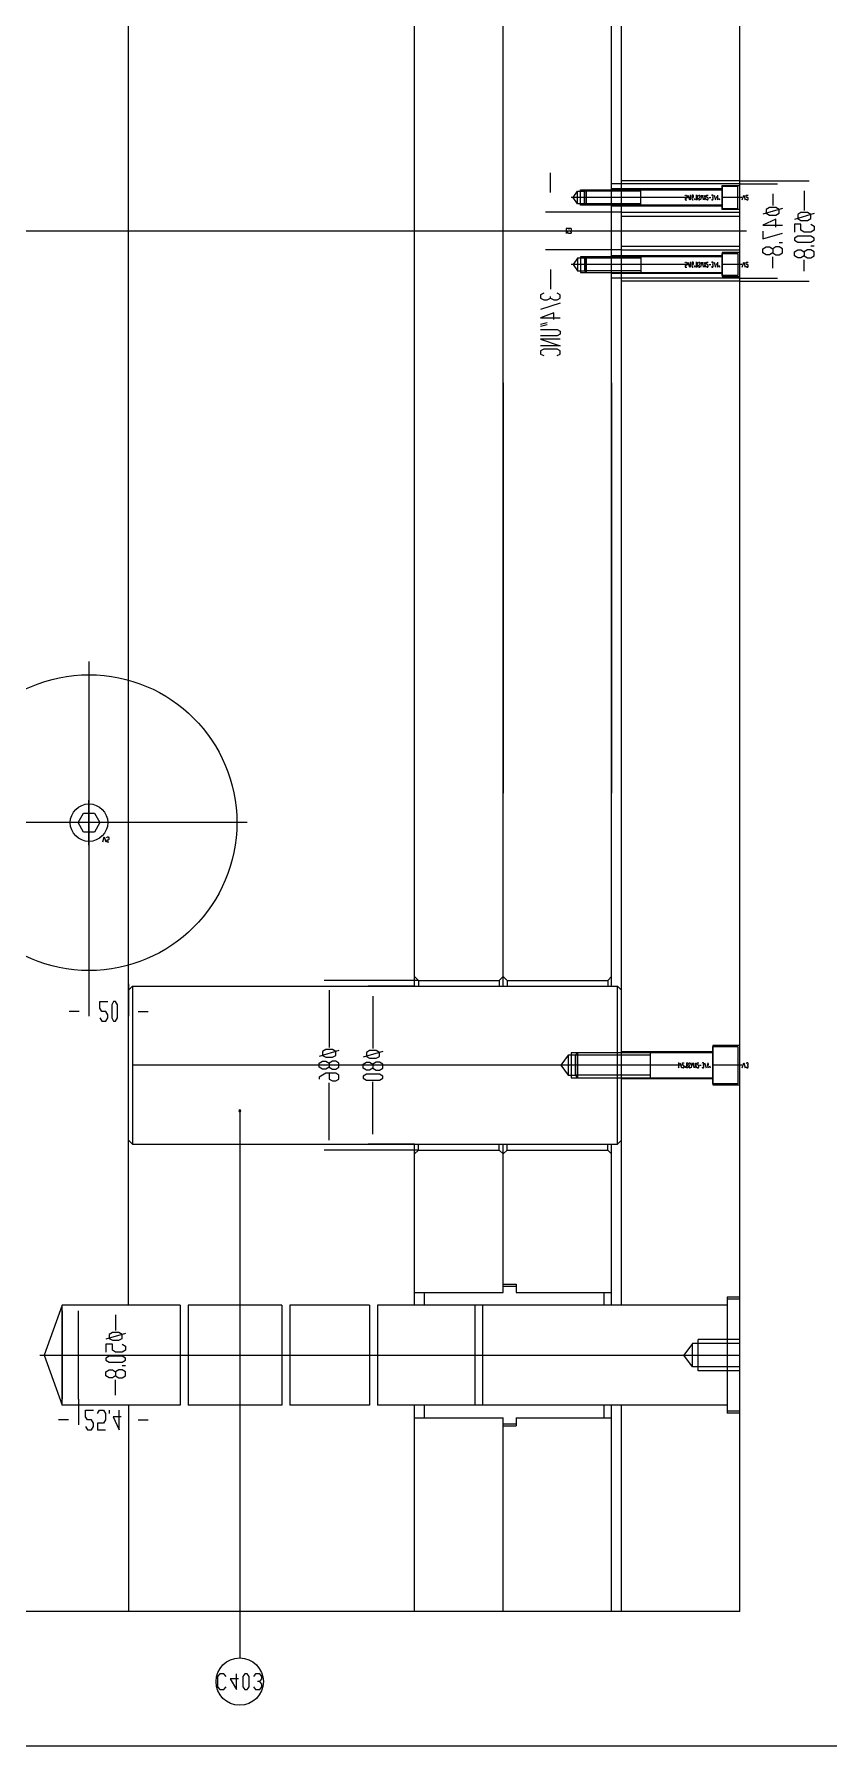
# Model space of a CAD drawing. Header units: millimetres. Extents: x -1 to 1014, y -756 to 757.
# Drawn here: x 556.4 to 664.6, y 11.3 to 244.4 of the extents above; entities that cross this region are included whole.
import ezdxf

# ---------------------------------------------------------------- set-up
doc = ezdxf.new("R2010")
doc.units = ezdxf.units.MM

# ---------------------------------------------------------------- blocks, each defined once
blk = doc.blocks.new('blockName2')
for points in [[(10.0392, 11.2879), (1013.96, 11.2879), (1013.96, 756.712), (10.0392, 756.712), (10.0392, 11.2879)], [(636.367, 71.313), (636.367, 405.569)], [(652.481, 29.578), (652.481, 405.569)], [(569.225, 71.313), (569.225, 385.682)], [(608.167, 114.713), (608.167, 276.658)], [(620.253, 114.713), (620.253, 276.658)], [(635.024, 114.713), (635.024, 276.658)], [(626.691, 222.817), (626.691, 225.503)], [(652.481, 223.992), (635.024, 223.992)], [(652.481, 224.395), (636.367, 224.395)], [(652.481, 224.395), (661.926, 224.395)], [(652.481, 223.992), (657.626, 223.992)], [(645.719, 222.139), (629.501, 222.139)], [(645.719, 222.139), (629.501, 222.139)], [(631.324, 221.288), (630.384, 221.288), (629.77, 222.139), (630.384, 222.991), (631.324, 222.991)], [(631.324, 221.288), (630.384, 221.288), (629.77, 222.139), (630.384, 222.991), (631.324, 222.991)], [(630.384, 221.288), (630.384, 222.991)], [(630.384, 221.288), (630.384, 222.991)], [(631.537, 221.075), (630.787, 221.075), (630.787, 223.203), (631.537, 223.203), (631.537, 221.075)], [(631.537, 221.075), (630.787, 221.075), (630.787, 223.203), (631.537, 223.203), (631.537, 221.075)], [(650.084, 221.075), (631.537, 221.075), (631.324, 221.288), (631.324, 222.991), (631.537, 223.203), (650.084, 223.203)], [(638.999, 222.991), (631.324, 222.991)], [(631.537, 221.075), (631.537, 223.203)], [(650.084, 223.338), (635.024, 223.338)], [(638.999, 221.075), (638.999, 223.203)], [(645.048, 222.363), (645.104, 222.475), (645.216, 222.475), (645.272, 222.363), (645.272, 222.139), (645.216, 222.027), (645.048, 222.027), (645.048, 221.803), (645.272, 221.803)], [(645.384, 222.475), (645.608, 221.803)], [(645.719, 221.915), (645.775, 221.803), (645.775, 222.475)], [(645.719, 222.475), (645.831, 222.475)], [(645.943, 222.139), (646.111, 222.139), (646.167, 222.251), (646.167, 222.363), (646.111, 222.475), (645.999, 222.475), (645.943, 222.363), (645.943, 222.027), (646.055, 221.803), (646.111, 221.803)], [(646.279, 222.027), (646.335, 221.803)], [(646.391, 221.803), (646.335, 222.027)], [(646.503, 222.475), (646.671, 222.475), (646.727, 222.363), (646.727, 222.251), (646.671, 222.139), (646.559, 222.139)], [(646.671, 222.139), (646.727, 222.027), (646.727, 221.915), (646.671, 221.803), (646.503, 221.803)], [(646.559, 221.803), (646.559, 222.475)], [(646.839, 222.363), (646.894, 222.475), (647.006, 222.475), (647.062, 222.363), (646.839, 221.915), (646.894, 221.803), (647.006, 221.803), (647.062, 221.915)], [(647.174, 221.803), (647.286, 222.475), (647.342, 222.139), (647.398, 222.475), (647.51, 221.803)], [(647.622, 222.475), (647.846, 221.803)], [(647.622, 221.803), (647.846, 222.475)], [(647.958, 221.915), (648.013, 221.803), (648.125, 221.803), (648.181, 221.915), (648.181, 222.027), (648.125, 222.139), (648.013, 222.139), (647.958, 222.251), (647.958, 222.475), (648.181, 222.475)], [(648.293, 222.139), (648.517, 222.139)], [(648.797, 222.139), (648.853, 222.251), (648.853, 222.363), (648.797, 222.475), (648.685, 222.475), (648.629, 222.363)], [(648.629, 221.915), (648.685, 221.803), (648.797, 221.803), (648.853, 221.915), (648.853, 222.027), (648.797, 222.139), (648.741, 222.139)], [(648.965, 222.475), (649.188, 221.803)], [(649.524, 222.251), (649.3, 222.251), (649.468, 221.803), (649.468, 222.475)], [(649.636, 222.027), (649.692, 221.803)], [(649.748, 221.803), (649.692, 222.027)], [(652.481, 220.514), (650.084, 220.514), (650.084, 223.764), (652.481, 223.764)], [(650.084, 220.649), (652.212, 220.649), (652.212, 223.63), (650.084, 223.63), (650.084, 220.649)], [(652.749, 222.139), (650.084, 222.139)], [(652.817, 221.803), (653.018, 222.475), (653.22, 221.803)], [(653.354, 221.915), (653.421, 221.803), (653.555, 221.803), (653.622, 221.915), (653.622, 222.027), (653.555, 222.139), (653.421, 222.139), (653.354, 222.251), (653.354, 222.475), (653.622, 222.475)], [(656.955, 222.649), (656.955, 221.065)], [(661.255, 223.052), (661.255, 220.368)], [(636.367, 220.132), (626.02, 220.132)], [(638.999, 221.288), (631.324, 221.288)], [(650.084, 220.941), (635.024, 220.941)], [(636.367, 220.132), (652.481, 220.132)], [(636.367, 219.62), (652.481, 219.62)], [(658.298, 220.662), (655.612, 219.856)], [(657.402, 218.111), (657.402, 219.185), (655.612, 218.379), (658.298, 218.379)], [(657.85, 220.528), (657.402, 220.796), (656.507, 220.796), (656.06, 220.528), (656.06, 219.991), (656.507, 219.722), (657.402, 219.722), (657.85, 219.991), (657.85, 220.528)], [(662.597, 219.965), (659.912, 219.159)], [(662.15, 219.831), (661.702, 220.099), (660.807, 220.099), (660.359, 219.831), (660.359, 219.294), (660.807, 219.025), (661.702, 219.025), (662.15, 219.294), (662.15, 219.831)], [(653.412, 217.574), (370.859, 217.574)], [(629.519, 217.909), (628.847, 217.909), (628.847, 217.641)], [(629.407, 217.506), (629.519, 217.439), (629.519, 217.305), (629.407, 217.238), (629.183, 217.238), (629.071, 217.305), (629.071, 217.506), (628.847, 217.506), (628.847, 217.238)], [(629.183, 217.909), (629.183, 217.775)], [(629.519, 217.909), (629.519, 217.641)], [(655.612, 217.574), (655.612, 216.499), (658.298, 217.305)], [(662.15, 218.488), (662.597, 218.219), (662.597, 217.682), (662.15, 217.414), (661.255, 217.414), (660.807, 217.682), (660.807, 218.488), (659.912, 218.488), (659.912, 217.414)], [(662.597, 216.608), (662.15, 216.877), (660.359, 216.877), (659.912, 216.608), (659.912, 216.339), (660.359, 216.071), (662.15, 216.071), (662.597, 216.339), (662.597, 216.608)], [(636.367, 215.015), (626.02, 215.015)], [(636.367, 215.527), (652.481, 215.527)], [(636.367, 215.015), (652.481, 215.015)], [(652.481, 214.633), (650.084, 214.633), (650.084, 211.383), (652.481, 211.383)], [(650.084, 214.498), (652.212, 214.498), (652.212, 211.517), (650.084, 211.517), (650.084, 214.498)], [(658.298, 215.156), (657.85, 215.425), (657.402, 215.425), (656.955, 215.156), (656.955, 214.619), (656.507, 214.351), (656.06, 214.351), (655.612, 214.619), (655.612, 215.156), (656.06, 215.425), (656.507, 215.425), (656.955, 215.156)], [(656.955, 214.619), (657.402, 214.351), (657.85, 214.351), (658.298, 214.619), (658.298, 215.156)], [(658.298, 215.962), (657.85, 215.962)], [(662.597, 214.728), (662.15, 214.997), (661.702, 214.997), (661.255, 214.728), (661.255, 214.191), (660.807, 213.922), (660.359, 213.922), (659.912, 214.191), (659.912, 214.728), (660.359, 214.997), (660.807, 214.997), (661.255, 214.728)], [(661.255, 214.191), (661.702, 213.922), (662.15, 213.922), (662.597, 214.191), (662.597, 214.728)], [(662.597, 215.534), (662.15, 215.534)], [(626.691, 212.33), (626.691, 209.644)], [(645.719, 213.008), (629.501, 213.008)], [(631.324, 213.859), (630.384, 213.859), (629.77, 213.008), (630.384, 212.157), (631.324, 212.157)], [(630.384, 213.859), (630.384, 212.157)], [(631.537, 214.072), (630.787, 214.072), (630.787, 211.944), (631.537, 211.944), (631.537, 214.072)], [(650.084, 214.072), (631.537, 214.072), (631.324, 213.859), (631.324, 212.157), (631.537, 211.944), (650.084, 211.944)], [(638.999, 213.859), (631.324, 213.859)], [(638.999, 212.157), (631.324, 212.157)], [(631.537, 214.072), (631.537, 211.944)], [(650.084, 214.206), (635.024, 214.206)], [(638.999, 214.072), (638.999, 211.944)], [(645.048, 213.232), (645.104, 213.344), (645.216, 213.344), (645.272, 213.232), (645.272, 213.008), (645.216, 212.896), (645.048, 212.896), (645.048, 212.672), (645.272, 212.672)], [(645.384, 213.344), (645.608, 212.672)], [(645.719, 212.784), (645.775, 212.672), (645.775, 213.344)], [(645.719, 213.344), (645.831, 213.344)], [(645.943, 213.008), (646.111, 213.008), (646.167, 213.12), (646.167, 213.232), (646.111, 213.344), (645.999, 213.344), (645.943, 213.232), (645.943, 212.896), (646.055, 212.672), (646.111, 212.672)], [(646.279, 212.896), (646.335, 212.672)], [(646.391, 212.672), (646.335, 212.896)], [(646.503, 213.344), (646.671, 213.344), (646.727, 213.232), (646.727, 213.12), (646.671, 213.008), (646.559, 213.008)], [(646.671, 213.008), (646.727, 212.896), (646.727, 212.784), (646.671, 212.672), (646.503, 212.672)], [(646.559, 212.672), (646.559, 213.344)], [(646.839, 213.232), (646.894, 213.344), (647.006, 213.344), (647.062, 213.232), (646.839, 212.784), (646.894, 212.672), (647.006, 212.672), (647.062, 212.784)], [(647.174, 212.672), (647.286, 213.344), (647.342, 213.008), (647.398, 213.344), (647.51, 212.672)], [(647.622, 213.344), (647.846, 212.672)], [(647.622, 212.672), (647.846, 213.344)], [(647.958, 212.784), (648.013, 212.672), (648.125, 212.672), (648.181, 212.784), (648.181, 212.896), (648.125, 213.008), (648.013, 213.008), (647.958, 213.12), (647.958, 213.344), (648.181, 213.344)], [(648.293, 213.008), (648.517, 213.008)], [(648.797, 213.008), (648.853, 213.12), (648.853, 213.232), (648.797, 213.344), (648.685, 213.344), (648.629, 213.232)], [(648.629, 212.784), (648.685, 212.672), (648.797, 212.672), (648.853, 212.784), (648.853, 212.896), (648.797, 213.008), (648.741, 213.008)], [(648.965, 213.344), (649.188, 212.672)], [(649.524, 213.12), (649.3, 213.12), (649.468, 212.672), (649.468, 213.344)], [(649.636, 212.896), (649.692, 212.672)], [(649.748, 212.672), (649.692, 212.896)], [(652.749, 213.008), (650.084, 213.008)], [(652.817, 212.672), (653.018, 213.344), (653.22, 212.672)], [(653.354, 212.784), (653.421, 212.672), (653.555, 212.672), (653.622, 212.784), (653.622, 212.896), (653.555, 213.008), (653.421, 213.008), (653.354, 213.12), (653.354, 213.344), (653.622, 213.344)], [(656.955, 212.498), (656.955, 214.082)], [(661.255, 212.095), (661.255, 213.654)], [(650.084, 211.81), (635.024, 211.81)], [(652.481, 211.155), (635.024, 211.155)], [(652.481, 210.752), (636.367, 210.752)], [(652.481, 211.155), (657.626, 211.155)], [(652.481, 210.752), (661.926, 210.752)], [(625.796, 209.107), (625.348, 208.883), (625.348, 208.436), (625.796, 208.212), (626.244, 208.212), (626.691, 208.436), (626.691, 208.659)], [(628.034, 207.764), (625.348, 206.869)], [(626.691, 208.436), (627.139, 208.212), (627.586, 208.212), (628.034, 208.436), (628.034, 208.883), (627.586, 209.107)], [(627.139, 205.526), (627.139, 206.421), (625.348, 205.75), (628.034, 205.75)], [(626.244, 205.079), (625.348, 204.855)], [(625.348, 204.631), (626.244, 204.855)], [(625.348, 204.183), (627.586, 204.183), (628.034, 203.96), (628.034, 203.512), (627.586, 203.288), (625.348, 203.288)], [(628.034, 202.841), (625.348, 202.841), (628.034, 201.945), (625.348, 201.945)], [(627.586, 200.602), (628.034, 200.826), (628.034, 201.274), (627.586, 201.498), (625.796, 201.498), (625.348, 201.274), (625.348, 200.826), (625.796, 200.602)], [(620.253, 141.033), (620.253, 196.894)], [(620.253, 196.894), (620.253, 141.033)], [(620.253, 141.033), (620.253, 196.894)], [(635.024, 141.033), (635.024, 196.894)], [(635.024, 141.033), (635.024, 196.894)], [(635.024, 196.894), (635.024, 141.033)], [(608.167, 141.033), (608.167, 192.866)], [(608.167, 141.033), (608.167, 192.866)], [(563.854, 158.937), (563.854, 115.072)], [(563.854, 133.934), (563.854, 140.074)], [(563.116, 135.725), (562.377, 137.004), (563.116, 138.283), (564.593, 138.283), (565.331, 137.004), (564.593, 135.725), (563.116, 135.725)], [(585.381, 137.004), (542.327, 137.004)], [(566.924, 137.004), (560.784, 137.004)], [(565.735, 134.385), (565.936, 135.056), (566.138, 134.385)], [(566.272, 134.944), (566.339, 135.056), (566.473, 135.056), (566.541, 134.944), (566.541, 134.72), (566.473, 134.609), (566.272, 134.609), (566.272, 134.385), (566.541, 134.385)], [(563.854, 115.072), (563.854, 110.63)], [(569.225, 115.072), (569.225, 110.63)], [(569.763, 114.713), (569.225, 114.176)], [(569.763, 114.713), (635.83, 114.713)], [(569.763, 114.713), (569.763, 93.228)], [(608.704, 115.519), (595.88, 115.519)], [(608.167, 114.713), (601.85, 114.713)], [(608.167, 116.056), (608.704, 115.519)], [(608.704, 115.519), (619.716, 115.519)], [(608.704, 115.519), (619.716, 115.519)], [(608.704, 115.519), (608.704, 114.713)], [(620.253, 116.056), (619.716, 115.519)], [(619.716, 115.519), (619.716, 114.713)], [(620.253, 116.056), (620.79, 115.519)], [(620.79, 115.519), (620.79, 114.713)], [(620.79, 115.519), (634.487, 115.519)], [(620.79, 115.519), (634.487, 115.519)], [(635.024, 116.056), (634.487, 115.519)], [(634.487, 115.519), (634.487, 114.713)], [(635.83, 114.713), (636.367, 114.176)], [(635.83, 93.228), (635.83, 114.713)], [(565.331, 110.406), (565.6, 109.958), (566.137, 109.958), (566.405, 110.406), (566.405, 110.853), (566.137, 111.301), (565.6, 111.301), (565.331, 111.749), (565.331, 112.644), (566.405, 112.644)], [(567.211, 112.644), (566.943, 112.196), (566.943, 110.406), (567.211, 109.958), (567.48, 109.958), (567.748, 110.406), (567.748, 112.196), (567.48, 112.644), (567.211, 112.644)], [(596.551, 114.176), (596.551, 106.388)], [(602.522, 113.37), (602.522, 106.253)], [(562.511, 111.301), (561.168, 111.301)], [(570.568, 111.301), (571.911, 111.301)], [(597.894, 105.985), (595.208, 105.179)], [(597.447, 105.851), (596.999, 106.119), (596.104, 106.119), (595.656, 105.851), (595.656, 105.313), (596.104, 105.045), (596.999, 105.045), (597.447, 105.313), (597.447, 105.851)], [(603.864, 105.851), (601.179, 105.045)], [(603.417, 105.716), (602.969, 105.985), (602.074, 105.985), (601.626, 105.716), (601.626, 105.179), (602.074, 104.911), (602.969, 104.911), (603.417, 105.179), (603.417, 105.716)], [(630.042, 105.335), (629.102, 105.335), (628.117, 103.971), (629.102, 102.606), (630.042, 102.606)], [(629.102, 105.335), (629.102, 102.606)], [(630.383, 105.676), (629.505, 105.676), (629.505, 102.265), (630.383, 102.265), (630.383, 105.676)], [(648.801, 105.676), (630.383, 105.676), (630.042, 105.335), (630.042, 102.606), (630.383, 102.265), (648.801, 102.265)], [(640.274, 105.335), (630.042, 105.335)], [(630.383, 105.676), (630.383, 102.265)], [(648.801, 105.81), (636.367, 105.81)], [(640.274, 105.676), (640.274, 102.265)], [(652.481, 106.663), (648.801, 106.663), (648.801, 101.278), (652.481, 101.278)], [(648.801, 106.529), (652.212, 106.529), (652.212, 101.412), (648.801, 101.412), (648.801, 106.529)], [(644.773, 103.971), (569.763, 103.971)], [(597.894, 104.239), (597.447, 104.508), (596.999, 104.508), (596.551, 104.239), (596.551, 103.702), (596.104, 103.433), (595.656, 103.433), (595.208, 103.702), (595.208, 104.239), (595.656, 104.508), (596.104, 104.508), (596.551, 104.239)], [(596.551, 102.896), (596.551, 102.091), (596.999, 101.822), (597.447, 101.822), (597.894, 102.091), (597.894, 102.628), (597.447, 102.896), (596.104, 102.896), (595.208, 102.359), (595.208, 102.091)], [(596.551, 103.702), (596.999, 103.433), (597.447, 103.433), (597.894, 103.702), (597.894, 104.239)], [(603.864, 104.105), (603.417, 104.373), (602.969, 104.373), (602.522, 104.105), (602.522, 103.568), (602.074, 103.299), (601.626, 103.299), (601.179, 103.568), (601.179, 104.105), (601.626, 104.373), (602.074, 104.373), (602.522, 104.105)], [(603.864, 102.493), (603.417, 102.762), (601.626, 102.762), (601.179, 102.493), (601.179, 102.225), (601.626, 101.956), (603.417, 101.956), (603.864, 102.225), (603.864, 102.493)], [(602.522, 103.568), (602.969, 103.299), (603.417, 103.299), (603.864, 103.568), (603.864, 104.105)], [(640.274, 102.606), (630.042, 102.606)], [(644.101, 103.747), (644.157, 103.635), (644.157, 104.306)], [(644.101, 104.306), (644.213, 104.306)], [(644.325, 104.306), (644.549, 103.635)], [(644.661, 103.747), (644.717, 103.635), (644.829, 103.635), (644.885, 103.747), (644.885, 103.859), (644.829, 103.971), (644.717, 103.971), (644.661, 104.082), (644.661, 104.306), (644.885, 104.306)], [(644.997, 103.859), (645.052, 103.635)], [(645.108, 103.635), (645.052, 103.859)], [(645.22, 104.306), (645.388, 104.306), (645.444, 104.194), (645.444, 104.082), (645.388, 103.971), (645.276, 103.971)], [(645.388, 103.971), (645.444, 103.859), (645.444, 103.747), (645.388, 103.635), (645.22, 103.635)], [(645.276, 103.635), (645.276, 104.306)], [(645.556, 104.194), (645.612, 104.306), (645.724, 104.306), (645.78, 104.194), (645.556, 103.747), (645.612, 103.635), (645.724, 103.635), (645.78, 103.747)], [(645.892, 103.635), (646.004, 104.306), (646.06, 103.971), (646.116, 104.306), (646.227, 103.635)], [(646.339, 104.306), (646.563, 103.635)], [(646.339, 103.635), (646.563, 104.306)], [(646.675, 103.747), (646.731, 103.635), (646.843, 103.635), (646.899, 103.747), (646.899, 103.859), (646.843, 103.971), (646.731, 103.971), (646.675, 104.082), (646.675, 104.306), (646.899, 104.306)], [(647.011, 103.971), (647.235, 103.971)], [(647.514, 103.971), (647.57, 104.082), (647.57, 104.194), (647.514, 104.306), (647.402, 104.306), (647.346, 104.194)], [(647.346, 103.747), (647.402, 103.635), (647.514, 103.635), (647.57, 103.747), (647.57, 103.859), (647.514, 103.971), (647.458, 103.971)], [(647.682, 104.306), (647.906, 103.635)], [(648.242, 104.082), (648.018, 104.082), (648.186, 103.635), (648.186, 104.306)], [(648.354, 103.859), (648.41, 103.635)], [(648.466, 103.635), (648.41, 103.859)], [(652.749, 103.971), (648.801, 103.971)], [(652.817, 103.635), (653.018, 104.306), (653.22, 103.635)], [(653.555, 103.971), (653.622, 104.082), (653.622, 104.194), (653.555, 104.306), (653.421, 104.306), (653.354, 104.194)], [(653.354, 103.747), (653.421, 103.635), (653.555, 103.635), (653.622, 103.747), (653.622, 103.859), (653.555, 103.971), (653.488, 103.971)], [(596.551, 93.7651), (596.551, 101.553)], [(602.522, 94.5708), (602.522, 101.688)], [(648.801, 102.131), (636.367, 102.131)], [(584.377, 97.6206), (584.377, 97.4863)], [(584.377, 97.4863), (584.377, 23.2473)], [(569.763, 93.228), (569.225, 93.7651)], [(635.83, 93.228), (636.367, 93.7651)], [(569.763, 93.228), (635.83, 93.228)], [(608.704, 92.4223), (595.88, 92.4223)], [(608.167, 93.228), (601.85, 93.228)], [(608.167, 71.313), (608.167, 93.228)], [(608.167, 91.8851), (608.704, 92.4223)], [(608.704, 92.4223), (608.704, 93.228)], [(608.704, 92.4223), (619.716, 92.4223)], [(619.716, 92.4223), (619.716, 93.228)], [(620.253, 91.8851), (619.716, 92.4223)], [(620.253, 73.0184), (620.253, 93.228)], [(620.253, 91.8851), (620.79, 92.4223)], [(620.79, 92.4223), (620.79, 93.228)], [(620.79, 92.4223), (634.487, 92.4223)], [(634.487, 92.4223), (634.487, 93.228)], [(635.024, 91.8851), (634.487, 92.4223)], [(635.024, 71.313), (635.024, 93.228)], [(608.167, 73.0184), (620.253, 73.0184)], [(609.476, 73.0184), (609.476, 71.313)], [(620.253, 74.1397), (622.006, 74.1397)], [(620.253, 73.8711), (622.006, 73.8711)], [(622.006, 74.1397), (622.006, 73.0184)], [(622.006, 73.0184), (628.31, 73.0184)], [(622.006, 73.0184), (635.024, 73.0184)], [(633.947, 73.0184), (633.947, 71.313)], [(652.481, 72.4002), (650.775, 72.4002)], [(650.775, 72.4002), (650.775, 56.5828)], [(560.197, 71.313), (557.754, 64.4915)], [(576.292, 71.313), (560.197, 71.313)], [(560.197, 57.6699), (560.197, 71.313)], [(560.197, 70.5073), (560.197, 58.4756)], [(562.404, 58.4756), (562.404, 70.5073)], [(569.225, 71.313), (566.814, 71.313)], [(567.485, 69.9702), (567.485, 67.8485)], [(576.292, 71.313), (576.292, 57.6699)], [(590.128, 71.313), (577.366, 71.313)], [(577.366, 71.313), (577.366, 57.6699)], [(590.128, 71.313), (590.128, 57.6699)], [(602.069, 71.313), (591.202, 71.313)], [(591.202, 71.313), (591.202, 57.6699)], [(602.069, 71.313), (602.069, 57.6699)], [(650.775, 71.313), (603.144, 71.313)], [(603.144, 71.313), (603.144, 57.6699)], [(616.386, 71.313), (616.386, 57.6699)], [(617.46, 71.313), (617.46, 57.6699)], [(652.481, 72.1316), (650.775, 72.1316)], [(568.828, 67.4457), (566.143, 66.64)], [(568.381, 65.9686), (568.828, 65.7), (568.828, 65.1629), (568.381, 64.8943), (567.485, 64.8943), (567.038, 65.1629), (567.038, 65.9686), (566.143, 65.9686), (566.143, 64.8943)], [(568.381, 67.3114), (567.933, 67.58), (567.038, 67.58), (566.59, 67.3114), (566.59, 66.7743), (567.038, 66.5057), (567.933, 66.5057), (568.381, 66.7743), (568.381, 67.3114)], [(646.021, 66.0867), (644.854, 64.4915)], [(646.021, 62.8962), (646.021, 66.0867)], [(652.481, 66.0867), (646.021, 66.0867)], [(646.827, 62.3591), (646.827, 66.6239)], [(652.481, 66.6239), (646.827, 66.6239)], [(557.168, 64.4915), (652.481, 64.4915)], [(557.754, 64.4915), (560.197, 57.6699)], [(568.828, 64.0886), (568.381, 64.3572), (566.59, 64.3572), (566.143, 64.0886), (566.143, 63.8201), (566.59, 63.5515), (568.381, 63.5515), (568.828, 63.8201), (568.828, 64.0886)], [(568.828, 63.0144), (568.381, 63.0144)], [(646.021, 62.8962), (644.854, 64.4915)], [(568.828, 62.2087), (568.381, 62.4772), (567.933, 62.4772), (567.485, 62.2087), (567.485, 61.6715), (567.038, 61.403), (566.59, 61.403), (566.143, 61.6715), (566.143, 62.2087), (566.59, 62.4772), (567.038, 62.4772), (567.485, 62.2087)], [(567.485, 61.6715), (567.933, 61.403), (568.381, 61.403), (568.828, 61.6715), (568.828, 62.2087)], [(567.485, 59.0127), (567.485, 61.1344)], [(652.481, 62.8962), (646.021, 62.8962)], [(652.481, 62.3591), (646.827, 62.3591)], [(562.404, 58.4756), (562.404, 54.9879)], [(576.292, 57.6699), (560.197, 57.6699)], [(563.398, 54.7641), (563.666, 54.3165), (564.203, 54.3165), (564.472, 54.7641), (564.472, 55.2117), (564.203, 55.6593), (563.666, 55.6593), (563.398, 56.1069), (563.398, 57.0021), (564.472, 57.0021)], [(565.009, 56.5545), (565.277, 57.0021), (565.815, 57.0021), (566.083, 56.5545), (566.083, 55.6593), (565.815, 55.2117), (565.009, 55.2117), (565.009, 54.3165), (566.083, 54.3165)], [(566.62, 57.0021), (566.62, 56.5545)], [(569.225, 57.6699), (566.814, 57.6699)], [(568.232, 56.1069), (567.157, 56.1069), (567.963, 54.3165), (567.963, 57.0021)], [(569.225, 57.6699), (569.225, 29.578)], [(569.225, 57.6699), (569.225, 54.9879)], [(590.128, 57.6699), (577.366, 57.6699)], [(602.069, 57.6699), (591.202, 57.6699)], [(650.775, 57.6699), (603.144, 57.6699)], [(608.167, 29.578), (608.167, 57.6699)], [(608.167, 55.9645), (620.253, 55.9645)], [(609.476, 57.6699), (609.476, 55.9645)], [(620.253, 29.578), (620.253, 55.9645)], [(622.006, 55.9645), (628.31, 55.9645)], [(622.006, 55.9645), (622.006, 54.8433)], [(622.006, 55.9645), (635.024, 55.9645)], [(633.947, 57.6699), (633.947, 55.9645)], [(635.024, 29.578), (635.024, 57.6699)], [(636.367, 29.578), (636.367, 57.6699)], [(652.481, 56.8513), (650.775, 56.8513)], [(652.481, 56.5828), (650.775, 56.5828)], [(561.061, 55.6593), (559.718, 55.6593)], [(570.568, 55.6593), (571.911, 55.6593)], [(620.253, 55.1118), (622.006, 55.1118)], [(620.253, 54.8433), (622.006, 54.8433)], [(569.225, 29.578), (493.877, 29.578)], [(636.367, 29.578), (569.225, 29.578)], [(620.253, 29.578), (608.167, 29.578)], [(652.481, 29.578), (636.367, 29.578)], [(582.515, 20.7407), (582.229, 21.0987), (581.656, 21.0987), (581.37, 20.7407), (581.37, 19.3083), (581.656, 18.9502), (582.229, 18.9502), (582.515, 19.3083)], [(584.234, 20.3826), (583.088, 20.3826), (583.948, 18.9502), (583.948, 21.0987)], [(585.094, 21.0987), (584.807, 20.7407), (584.807, 19.3083), (585.094, 18.9502), (585.38, 18.9502), (585.667, 19.3083), (585.667, 20.7407), (585.38, 21.0987), (585.094, 21.0987)], [(587.099, 20.0245), (587.385, 20.3826), (587.385, 20.7407), (587.099, 21.0987), (586.526, 21.0987), (586.24, 20.7407)], [(586.24, 19.3083), (586.526, 18.9502), (587.099, 18.9502), (587.385, 19.3083), (587.385, 19.6664), (587.099, 20.0245), (586.812, 20.0245)]]:
    blk.add_lwpolyline(points)
for points in [[(584.283, 97.8498), (584.243, 97.7549), (584.377, 97.7549), (584.377, 97.7549)], [(584.243, 97.7549), (584.283, 97.6599), (584.377, 97.7549), (584.377, 97.7549)], [(584.377, 97.8892), (584.283, 97.8498), (584.377, 97.7549), (584.377, 97.7549)], [(584.283, 97.6599), (584.377, 97.6206), (584.377, 97.7549), (584.377, 97.7549)], [(584.472, 97.8498), (584.377, 97.8892), (584.377, 97.7549), (584.377, 97.7549)], [(584.512, 97.7549), (584.472, 97.8498), (584.377, 97.7549), (584.377, 97.7549)], [(584.377, 97.6206), (584.472, 97.6599), (584.377, 97.7549), (584.377, 97.7549)], [(584.472, 97.6599), (584.512, 97.7549), (584.377, 97.7549), (584.377, 97.7549)]]:
    blk.add_lwpolyline(points, close=True)
for centre, radius in [((563.854, 137.004), 20.1424), ((563.854, 137.004), 2.5581), ((584.377, 20.0245), 3.2228)]:
    blk.add_circle(centre, radius)

msp = doc.modelspace()

# ---------------------------------------------------------------- block references
msp.add_blockref('blockName2', (0, 0))

doc.saveas('drawing.dxf')
